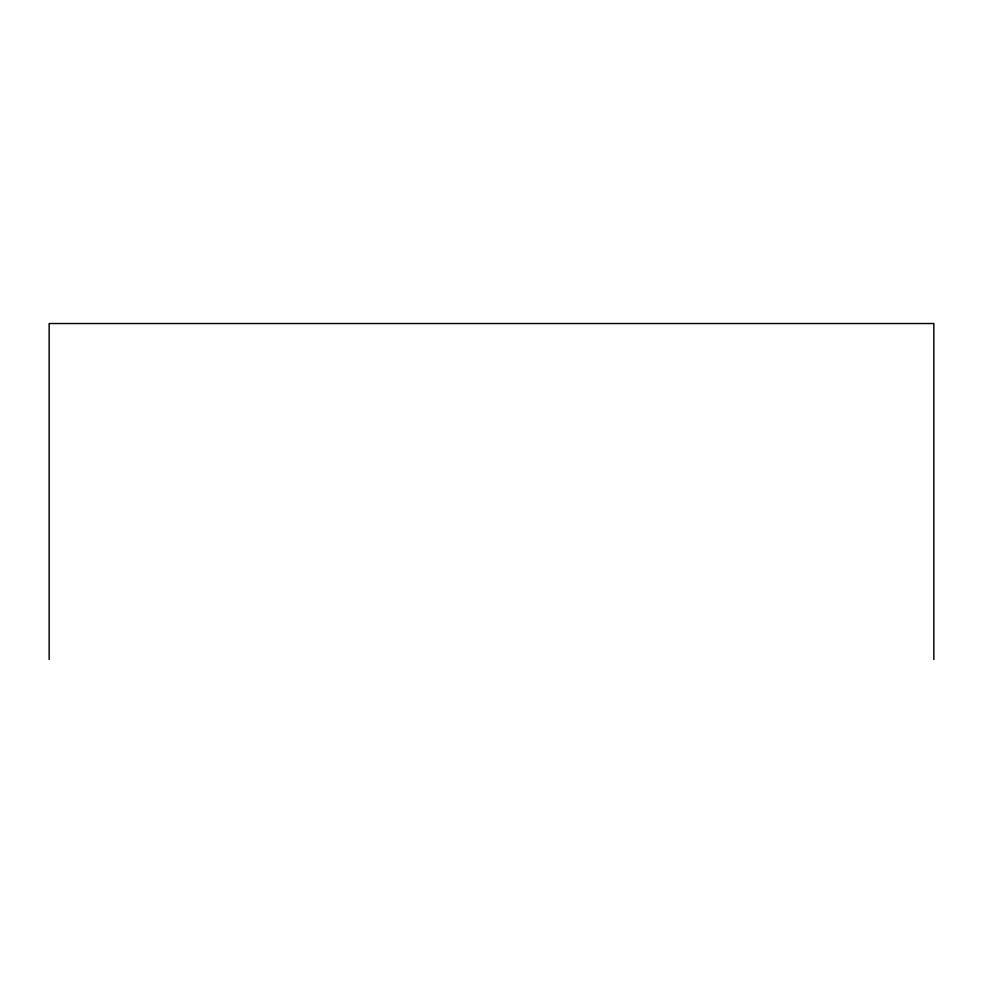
<?xml version="1.0" encoding="UTF-8"?>
<svg xmlns="http://www.w3.org/2000/svg" width="983" height="983" viewBox="0 0 983 983"><rect width="100%" height="100%" fill="white"/><g stroke="black" fill="none" stroke-linecap="round" stroke-linejoin="round"><path stroke-width="1.47" d="M933.85 659.47L933.85 323.53L49.15 323.53L49.15 659.47"/></g></svg>
